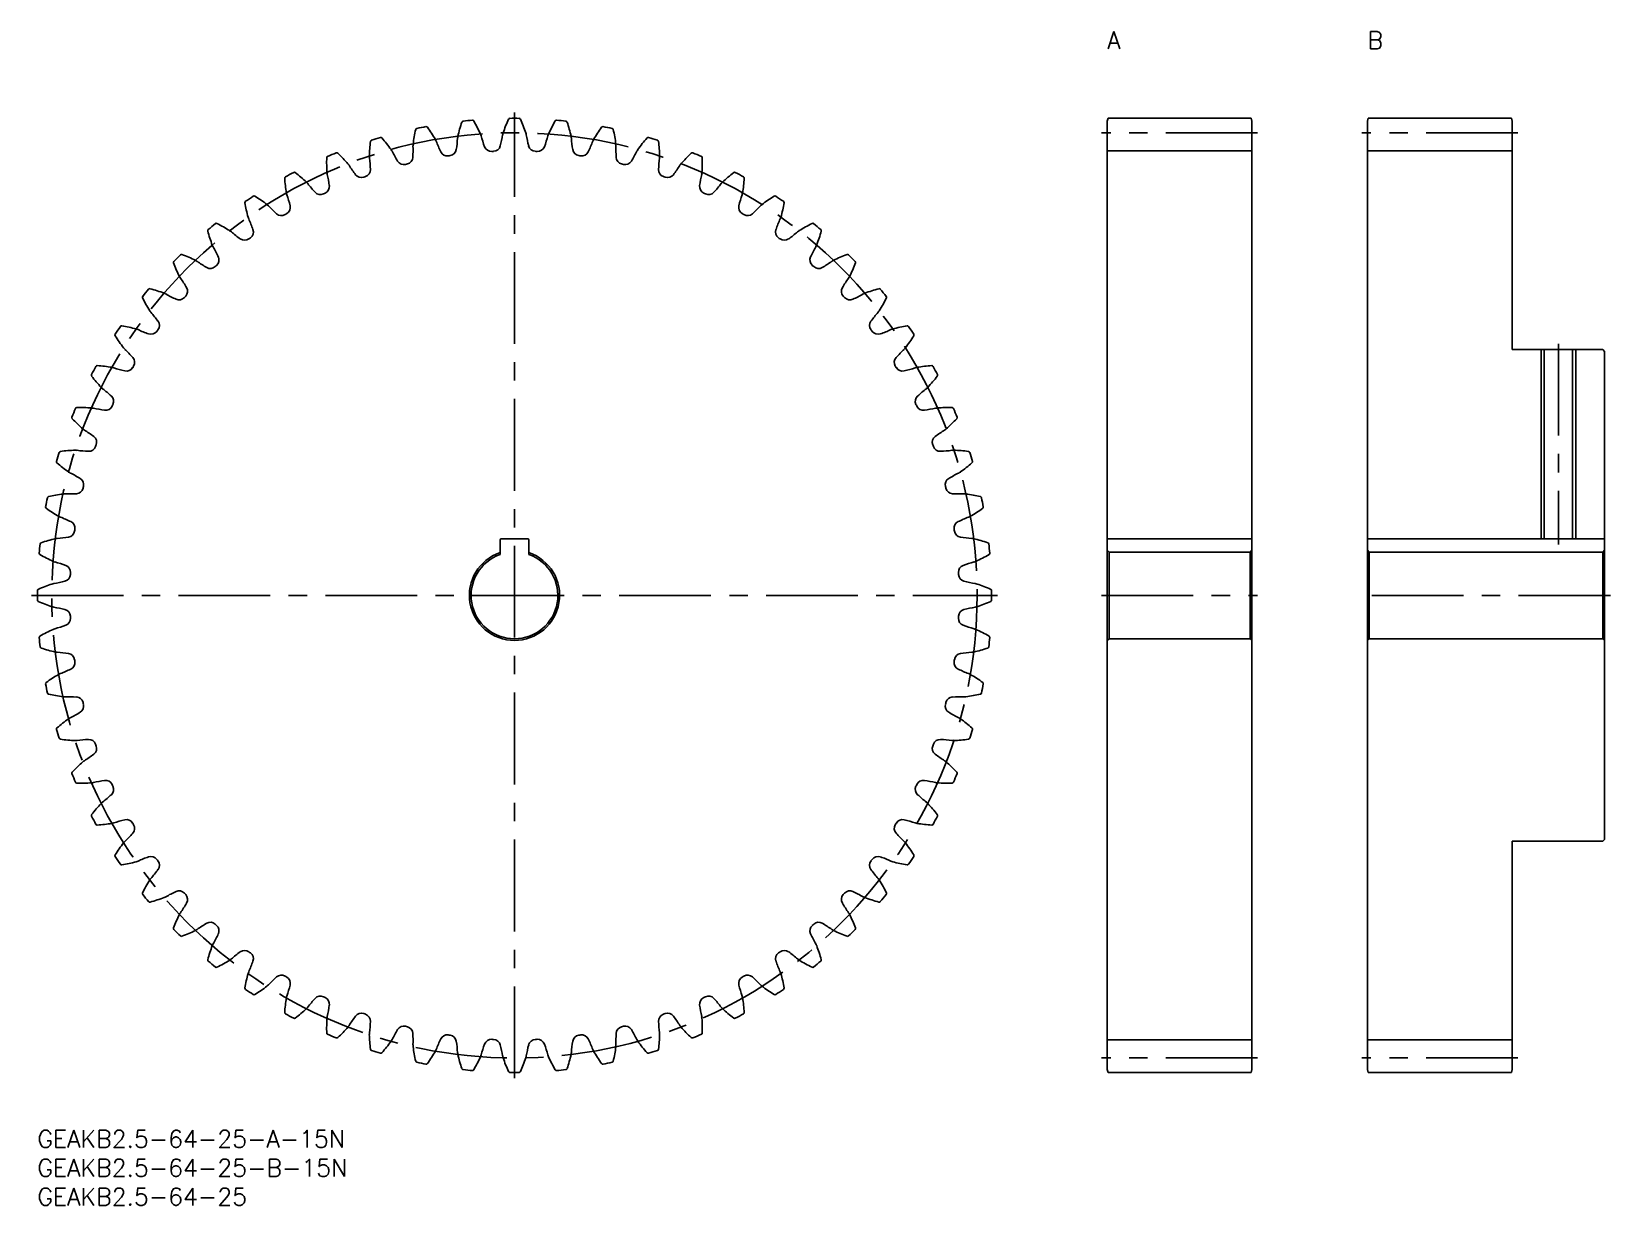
# Model space of a CAD drawing. Extents: x -1 to 272, y -13 to 190.
import ezdxf

# ---------------------------------------------------------------- set-up
doc = ezdxf.new("R2010")
doc.units = 0
doc.header["$LTSCALE"] = 0.5
doc.linetypes.add('CENTER', pattern=[50.8, 31.75, -6.35, 6.35, -6.35])
for name, color, linetype in [('MSM_CENTER', 1, 'CENTER'), ('MSM_CONTINUOUS', 7, 'CONTINUOUS'), ('MSM_NARROW', 5, 'CONTINUOUS'), ('MSM_PART_NUMBER', 7, 'CONTINUOUS')]:
    doc.layers.add(name, color=color, linetype=linetype)
doc.styles.get("Standard").update_dxf_attribs({"font": 'txt.shx', "height": 2, "bigfont": 'bigfont.shx'})

# ---------------------------------------------------------------- blocks, each defined once
blk = doc.blocks.new('*U3')
at = {"layer": 'MSM_PART_NUMBER'}
blk.add_text('GEAKB2.5-64-25-A-15N', height=3, dxfattribs=at).set_placement((0, -3))
blk = doc.blocks.new('*U4')
at = {"layer": 'MSM_PART_NUMBER'}
blk.add_text('GEAKB2.5-64-25-B-15N', height=3, dxfattribs=at).set_placement((0, -8))
blk = doc.blocks.new('*U5')
at = {"layer": 'MSM_PART_NUMBER'}
blk.add_text('GEAKB2.5-64-25', height=3, dxfattribs=at).set_placement((0, -13))
blk = doc.blocks.new('*U6')
at = {"layer": 'MSM_PART_NUMBER'}
blk.add_text('A', height=3, dxfattribs=at).set_placement((185, 187))
blk = doc.blocks.new('*U7')
at = {"layer": 'MSM_PART_NUMBER'}
blk.add_text('B', height=3, dxfattribs=at).set_placement((230, 187))

msp = doc.modelspace()

# ---------------------------------------------------------------- linework, layer by layer
at = {"layer": 'MSM_CENTER'}
for p, q in [((82.5, 9), (82.5, 176)), ((211, 172.5), (184, 172.5)), ((256, 172.5), (229, 172.5)), ((263, 136), (263, 101.3)), ((-1, 92.5), (166, 92.5)), ((184, 92.5), (211, 92.5)), ((272, 92.5), (229, 92.5)), ((211, 12.5), (184, 12.5)), ((256, 12.5), (229, 12.5))]:
    msp.add_line(p, q, dxfattribs=at)
msp.add_circle((82.5, 92.5), 80, dxfattribs=at)
at = {"layer": 'MSM_CONTINUOUS'}
for p, q in [((185, 174.5), (185.13, 175)), ((185.13, 175), (209.87, 175)), ((209.87, 175), (210, 174.5)), ((230.13, 175), (230, 174.5)), ((254.87, 175), (230.13, 175)), ((255, 174.5), (254.87, 175)), ((185, 10.5), (185, 174.5)), ((210, 174.5), (210, 10.5)), ((230, 174.5), (230, 10.5)), ((255, 135), (255, 174.5)), ((210, 169.37), (185, 169.37)), ((255, 169.37), (230, 169.37)), ((270.7, 135), (255, 135)), ((260.54, 135), (260.54, 102.3)), ((265.46, 135), (265.46, 102.3)), ((271, 134.7), (270.7, 135)), ((271, 50.3), (271, 134.7)), ((80, 99.57), (80, 102.1)), ((80.2, 102.3), (84.8, 102.3)), ((85, 102.1), (85, 99.57)), ((185, 102.3), (210, 102.3)), ((230, 102.3), (271, 102.3)), ((185.3, 100), (185, 100.3)), ((209.7, 100), (185.3, 100)), ((185.3, 100), (185.3, 85)), ((210, 100.3), (209.7, 100)), ((209.7, 85), (209.7, 100)), ((230.3, 100), (230, 100.3)), ((270.7, 100), (230.3, 100)), ((230.3, 100), (230.3, 85)), ((271, 100.3), (270.7, 100)), ((270.7, 85), (270.7, 100)), ((185.3, 85), (185, 84.7)), ((209.7, 85), (185.3, 85)), ((210, 84.7), (209.7, 85)), ((230.3, 85), (230, 84.7)), ((270.7, 85), (230.3, 85)), ((271, 84.7), (270.7, 85)), ((255, 10.5), (255, 50)), ((255, 50), (270.7, 50)), ((270.7, 50), (271, 50.3)), ((210, 15.62), (185, 15.62)), ((255, 15.62), (230, 15.62)), ((185.13, 10), (185, 10.5)), ((209.87, 10), (185.13, 10)), ((210, 10.5), (209.87, 10)), ((230, 10.5), (230.13, 10)), ((230.13, 10), (254.87, 10)), ((254.87, 10), (255, 10.5))]:
    msp.add_line(p, q, dxfattribs=at)
for centre, radius, start, end in [((104.8, 164.31), 25.6, 155.6975, 161.4062), ((81.7, 174.75), 0.25, 90.5595, 155.6975), ((82.5, 92.5), 82.5, 89.4405, 90.5595), ((83.3, 174.75), 0.25, 24.3025, 89.4405), ((60.2, 164.31), 25.6, 18.5938, 24.3025), ((90.36, 167.28), 25.6, 166.9475, 172.6562), ((65.67, 173.01), 0.25, 101.8091, 166.9475), ((82.5, 92.5), 82.5, 100.6905, 101.8095), ((67.24, 173.32), 0.25, 35.5525, 100.6905), ((46.62, 158.58), 25.6, 29.8437, 35.5525), ((97.65, 166.15), 25.6, 161.3225, 167.0312), ((73.64, 174.27), 0.25, 96.1849, 161.3225), ((82.5, 92.5), 82.5, 95.0655, 96.1845), ((75.24, 174.43), 0.25, 29.9275, 95.0655), ((53.27, 161.78), 25.6, 24.2187, 29.9275), ((74.73, 171.43), 2.07, 15.0001, 24.2188), ((59.41, 175.63), 21.33, 345.3217, 350.6249), ((82.5, 171.82), 2.07, 161.4062, 170.6249), ((82.5, 171.82), 2.07, 9.3751, 18.5938), ((105.59, 175.63), 21.33, 189.3751, 194.6783), ((90.27, 171.43), 2.07, 155.7812, 164.9999), ((111.73, 161.78), 25.6, 150.0725, 155.7813), ((89.76, 174.43), 0.25, 84.9345, 150.0725), ((82.5, 92.5), 82.5, 83.8155, 84.9345), ((91.36, 174.27), 0.25, 18.6775, 83.8156), ((67.35, 166.15), 25.6, 12.9687, 18.6775), ((118.38, 158.58), 25.6, 144.4475, 150.1563), ((97.76, 173.32), 0.25, 79.3095, 144.4475), ((82.5, 92.5), 82.5, 78.1905, 79.3095), ((99.33, 173.01), 0.25, 13.0525, 78.1906), ((74.64, 167.28), 25.6, 7.3437, 13.0525), ((82.99, 167.69), 25.6, 172.5725, 178.2813), ((57.86, 170.97), 0.25, 107.4345, 172.5725), ((82.5, 92.5), 82.5, 106.3155, 107.4345), ((59.39, 171.44), 0.25, 41.1775, 106.3155), ((40.31, 154.75), 25.6, 35.4688, 41.1775), ((59.48, 168.4), 2.07, 26.2501, 35.4688), ((80.47, 178.75), 21.33, 206.2501, 211.5533), ((43.63, 169.53), 21.33, 356.5717, 1.8749), ((67.03, 170.29), 2.07, 172.6562, 181.8749), ((67.03, 170.29), 2.07, 20.6251, 29.8438), ((88.93, 178.54), 21.33, 200.6251, 205.9283), ((71.2, 169.8), 1.25, 278.3133, 350.9467), ((51.37, 172.96), 21.33, 350.9467, 356.2499), ((74.73, 171.43), 2.07, 167.0312, 176.2499), ((97.33, 177.49), 21.33, 195.0001, 200.3033), ((78.5, 170.52), 1.25, 200.3033, 272.9367), ((82.5, 92.5), 76.87, 92.6883, 92.9367), ((78.84, 170.54), 1.25, 272.6883, 345.3217), ((86.16, 170.54), 1.25, 194.6783, 267.3117), ((82.5, 92.5), 76.88, 87.0633, 87.3117), ((86.5, 170.52), 1.25, 267.0633, 339.6967), ((67.67, 177.49), 21.33, 339.6967, 344.9999), ((90.27, 171.43), 2.07, 3.7501, 12.9688), ((113.63, 172.96), 21.33, 183.7501, 189.0533), ((93.8, 169.8), 1.25, 189.0533, 261.6867), ((76.07, 178.54), 21.33, 334.0717, 339.3749), ((97.97, 170.29), 2.07, 150.1562, 159.3749), ((97.97, 170.29), 2.07, 358.1251, 7.3438), ((121.37, 169.53), 21.33, 178.1251, 183.4283), ((84.53, 178.75), 21.33, 328.4467, 333.7499), ((105.52, 168.4), 2.07, 144.5312, 153.7499), ((124.69, 154.75), 25.6, 138.8225, 144.5313), ((105.61, 171.44), 0.25, 73.6845, 138.8225), ((82.5, 92.5), 82.5, 72.5655, 73.6845), ((107.14, 170.97), 0.25, 7.4276, 72.5656), ((82.01, 167.69), 25.6, 1.7187, 7.4275), ((75.62, 167.38), 25.6, 178.1975, 183.9062), ((50.28, 168.18), 0.25, 113.0591, 178.1975), ((82.5, 92.5), 82.5, 111.9405, 113.0595), ((51.77, 168.79), 0.25, 46.8025, 111.9405), ((34.42, 150.31), 25.6, 41.0938, 46.8025), ((52.15, 165.78), 2.07, 31.8751, 41.0938), ((72.02, 178.14), 21.33, 211.8751, 217.1783), ((59.48, 168.4), 2.07, 178.2812, 187.4999), ((36.27, 165.35), 21.33, 2.1967, 7.4999), ((63.35, 168.24), 1.25, 211.5533, 284.1867), ((82.5, 92.5), 76.87, 103.9383, 104.1867), ((63.68, 168.32), 1.25, 283.9383, 356.5717), ((70.87, 169.75), 1.25, 205.9283, 278.5617), ((82.5, 92.5), 76.87, 98.3133, 98.5617), ((82.5, 92.5), 76.87, 81.4383, 81.6867), ((94.13, 169.75), 1.25, 261.4383, 334.0717), ((101.32, 168.32), 1.25, 183.4283, 256.0617), ((82.5, 92.5), 76.87, 75.8133, 76.0617), ((101.65, 168.24), 1.25, 255.8133, 328.4467), ((128.73, 165.35), 21.33, 172.5001, 177.8033), ((105.52, 168.4), 2.07, 352.5001, 1.7188), ((92.98, 178.14), 21.33, 322.8217, 328.1249), ((112.85, 165.78), 2.07, 138.9062, 148.1249), ((130.58, 150.31), 25.6, 133.1975, 138.9063), ((113.23, 168.79), 0.25, 68.0595, 133.1975), ((82.5, 92.5), 82.5, 66.9405, 68.0595), ((114.72, 168.18), 0.25, 1.8026, 66.9406), ((89.38, 167.38), 25.6, 356.0937, 1.8025), ((43.02, 164.66), 0.25, 118.6845, 183.8225), ((68.31, 166.35), 25.6, 183.8225, 189.5312), ((82.5, 92.5), 82.5, 117.5655, 118.6845), ((44.44, 165.41), 0.25, 52.4275, 117.5655), ((28.98, 145.32), 25.6, 46.7188, 52.4275), ((45.11, 162.45), 2.07, 37.5001, 46.7188), ((52.15, 165.78), 2.07, 183.9062, 193.1249), ((29.35, 160.46), 21.33, 7.8217, 13.1249), ((56.02, 166), 1.25, 217.1783, 289.8117), ((82.5, 92.5), 76.87, 109.5633, 109.8117), ((56.34, 166.12), 1.25, 289.5633, 2.1967), ((108.66, 166.12), 1.25, 177.8033, 250.4367), ((82.5, 92.5), 76.87, 70.1883, 70.4367), ((108.98, 166), 1.25, 250.1883, 322.8217), ((135.65, 160.46), 21.33, 166.8751, 172.1783), ((112.85, 165.78), 2.07, 346.8751, 356.0938), ((119.89, 162.45), 2.07, 133.2812, 142.4999), ((136.02, 145.32), 25.6, 127.5725, 133.2813), ((120.56, 165.41), 0.25, 62.4345, 127.5725), ((82.5, 92.5), 82.5, 61.3155, 62.4345), ((96.69, 166.35), 25.6, 350.4687, 356.1775), ((121.98, 164.66), 0.25, 356.1775, 61.3156), ((82.5, 92.5), 82.5, 123.1905, 124.3095), ((37.47, 161.33), 0.25, 58.0525, 123.1905), ((24.06, 139.82), 25.6, 52.3437, 58.0525), ((45.11, 162.45), 2.07, 189.5312, 198.7499), ((22.95, 154.93), 21.33, 13.4467, 18.7499), ((63.68, 176.7), 21.33, 217.5001, 222.8033), ((48.94, 163.05), 1.25, 222.8033, 295.4367), ((82.5, 92.5), 76.87, 115.1883, 115.4367), ((49.25, 163.2), 1.25, 295.1883, 7.8217), ((115.75, 163.2), 1.25, 172.1783, 244.8117), ((82.5, 92.5), 76.87, 64.5633, 64.8117), ((116.06, 163.05), 1.25, 244.5633, 317.1967), ((101.32, 176.7), 21.33, 317.1967, 322.4999), ((142.05, 154.93), 21.33, 161.2501, 166.5533), ((119.89, 162.45), 2.07, 341.2501, 350.4688), ((140.94, 139.82), 25.6, 121.9475, 127.6563), ((127.53, 161.33), 0.25, 56.8095, 121.9475), ((82.5, 92.5), 82.5, 55.6905, 56.8095), ((36.14, 160.44), 0.25, 124.3095, 189.4475), ((61.14, 164.6), 25.6, 189.4475, 195.1562), ((38.43, 158.45), 2.07, 43.1251, 52.3438), ((55.52, 174.45), 21.33, 223.1251, 228.4283), ((42.19, 159.42), 1.25, 228.4283, 301.0617), ((82.5, 92.5), 76.87, 120.8133, 121.0617), ((42.48, 159.6), 1.25, 300.8133, 13.4467), ((122.52, 159.6), 1.25, 166.5533, 239.1867), ((82.5, 92.5), 76.87, 58.9383, 59.1867), ((122.81, 159.42), 1.25, 238.9383, 311.5717), ((109.48, 174.45), 21.33, 311.5717, 316.8749), ((126.57, 158.45), 2.07, 127.6562, 136.8749), ((103.86, 164.6), 25.6, 344.8437, 350.5525), ((128.86, 160.44), 0.25, 350.5525, 55.6906), ((29.7, 155.57), 0.25, 129.9345, 195.0725), ((82.5, 92.5), 82.5, 128.8155, 129.9345), ((30.94, 156.59), 0.25, 63.6775, 128.8155), ((19.7, 133.87), 25.6, 57.9688, 63.6775), ((38.43, 158.45), 2.07, 195.1562, 204.3749), ((17.12, 148.79), 21.33, 19.0717, 24.3749), ((36.1, 155.35), 1.25, 306.4383, 19.0717), ((128.9, 155.35), 1.25, 160.9283, 233.5617), ((147.88, 148.79), 21.33, 155.6251, 160.9283), ((126.57, 158.45), 2.07, 335.6251, 344.8438), ((145.3, 133.87), 25.6, 116.3225, 122.0313), ((134.06, 156.59), 0.25, 51.1845, 116.3225), ((82.5, 92.5), 82.5, 50.0655, 51.1845), ((135.3, 155.57), 0.25, 344.9275, 50.0656), ((54.18, 162.16), 25.6, 195.0725, 200.7812), ((32.18, 153.81), 2.07, 200.7812, 209.9999), ((32.18, 153.81), 2.07, 48.7501, 57.9688), ((47.61, 171.41), 21.33, 228.7501, 234.0533), ((35.83, 155.15), 1.25, 234.0533, 306.6867), ((82.5, 92.5), 76.87, 126.4383, 126.6867), ((82.5, 92.5), 76.87, 53.3133, 53.5617), ((129.17, 155.15), 1.25, 233.3133, 305.9467), ((117.39, 171.41), 21.33, 305.9467, 311.2499), ((132.82, 153.81), 2.07, 122.0312, 131.2499), ((132.82, 153.81), 2.07, 330.0001, 339.2188), ((110.82, 162.16), 25.6, 339.2187, 344.9275), ((23.78, 150.09), 0.25, 135.5595, 200.6975), ((82.5, 92.5), 82.5, 134.4405, 135.5595), ((24.91, 151.22), 0.25, 69.3025, 134.4405), ((15.95, 127.51), 25.6, 63.5938, 69.3025), ((26.42, 148.58), 2.07, 54.3751, 63.5938), ((40.05, 167.61), 21.33, 234.3751, 239.6783), ((11.91, 142.11), 21.33, 24.6967, 29.9999), ((30.16, 150.5), 1.25, 312.0633, 24.6967), ((134.84, 150.5), 1.25, 155.3033, 227.9367), ((153.09, 142.11), 21.33, 150.0001, 155.3033), ((124.95, 167.61), 21.33, 300.3217, 305.6249), ((138.58, 148.58), 2.07, 116.4062, 125.6249), ((149.05, 127.51), 25.6, 110.6975, 116.4063), ((140.09, 151.22), 0.25, 45.5595, 110.6975), ((82.5, 92.5), 82.5, 44.4405, 45.5595), ((141.22, 150.09), 0.25, 339.3025, 44.4406), ((47.49, 159.05), 25.6, 200.6975, 206.4062), ((26.42, 148.58), 2.07, 206.4062, 215.6249), ((29.91, 150.27), 1.25, 239.6783, 312.3117), ((82.5, 92.5), 76.87, 132.0633, 132.3117), ((82.5, 92.5), 76.87, 47.6883, 47.9367), ((135.09, 150.27), 1.25, 227.6883, 300.3217), ((138.58, 148.58), 2.07, 324.3751, 333.5938), ((117.51, 159.05), 25.6, 333.5937, 339.3025), ((82.5, 92.5), 82.5, 140.0655, 141.1845), ((19.43, 145.3), 0.25, 74.9275, 140.0655), ((12.84, 120.82), 25.6, 69.2188, 74.9275), ((21.19, 142.82), 2.07, 60.0001, 69.2188), ((7.39, 134.95), 21.33, 30.3217, 35.6249), ((24.73, 145.09), 1.25, 317.6883, 30.3217), ((140.27, 145.09), 1.25, 149.6783, 222.3117), ((157.61, 134.95), 21.33, 144.3751, 149.6783), ((143.81, 142.82), 2.07, 110.7812, 119.9999), ((152.16, 120.82), 25.6, 105.0725, 110.7813), ((145.57, 145.3), 0.25, 39.9345, 105.0725), ((82.5, 92.5), 82.5, 38.8155, 39.9345), ((18.41, 144.06), 0.25, 141.1845, 206.3225), ((41.13, 155.3), 25.6, 206.3225, 212.0313), ((32.89, 163.09), 21.33, 240.0001, 245.3033), ((24.5, 144.84), 1.25, 245.3033, 317.9367), ((82.5, 92.5), 76.87, 137.6883, 137.9367), ((82.5, 92.5), 76.87, 42.0633, 42.3117), ((140.5, 144.84), 1.25, 222.0633, 294.6967), ((132.11, 163.09), 21.33, 294.6967, 299.9999), ((123.87, 155.3), 25.6, 327.9687, 333.6775), ((146.59, 144.06), 0.25, 333.6775, 38.8156), ((21.19, 142.82), 2.07, 212.0312, 221.2499), ((3.59, 127.39), 21.33, 35.9467, 41.2499), ((19.85, 139.17), 1.25, 323.3133, 35.9467), ((145.15, 139.17), 1.25, 144.0533, 216.6867), ((161.41, 127.39), 21.33, 138.7501, 144.0533), ((143.81, 142.82), 2.07, 318.7501, 327.9688), ((13.67, 137.53), 0.25, 146.8095, 211.9475), ((82.5, 92.5), 82.5, 145.6905, 146.8095), ((35.18, 150.94), 25.6, 211.9475, 217.6563), ((14.56, 138.86), 0.25, 80.5525, 145.6905), ((10.4, 113.86), 25.6, 74.8438, 80.5525), ((16.55, 136.57), 2.07, 65.6251, 74.8438), ((26.21, 157.88), 21.33, 245.6251, 250.9283), ((19.65, 138.9), 1.25, 250.9283, 323.5617), ((82.5, 92.5), 76.87, 143.3133, 143.5617), ((82.5, 92.5), 76.87, 36.4383, 36.6867), ((145.35, 138.9), 1.25, 216.4383, 289.0717), ((138.79, 157.88), 21.33, 289.0717, 294.3749), ((148.45, 136.57), 2.07, 105.1562, 114.3749), ((154.6, 113.86), 25.6, 99.4475, 105.1563), ((129.82, 150.94), 25.6, 322.3437, 328.0525), ((150.44, 138.86), 0.25, 34.3095, 99.4475), ((82.5, 92.5), 82.5, 33.1905, 34.3095), ((151.33, 137.53), 0.25, 328.0525, 33.1906), ((16.55, 136.57), 2.07, 217.6562, 226.8749), ((0.55, 119.48), 21.33, 41.5717, 46.8749), ((164.45, 119.48), 21.33, 133.1251, 138.4283), ((148.45, 136.57), 2.07, 313.1251, 322.3438), ((82.5, 92.5), 82.5, 151.3155, 152.4345), ((10.34, 131.98), 0.25, 86.1775, 151.3155), ((8.65, 106.69), 25.6, 80.4687, 86.1775), ((12.55, 129.89), 2.07, 71.2501, 80.4688), ((20.07, 152.05), 21.33, 251.2501, 256.5533), ((15.4, 132.52), 1.25, 256.5533, 329.1867), ((82.5, 92.5), 76.87, 148.9383, 149.1867), ((15.58, 132.81), 1.25, 328.9383, 41.5717), ((149.42, 132.81), 1.25, 138.4283, 211.0617), ((82.5, 92.5), 76.87, 30.8133, 31.0617), ((149.6, 132.52), 1.25, 210.8133, 283.4467), ((144.93, 152.05), 21.33, 283.4467, 288.7499), ((152.45, 129.89), 2.07, 99.5312, 108.7499), ((156.35, 106.69), 25.6, 93.8225, 99.5313), ((154.66, 131.98), 0.25, 28.6845, 93.8225), ((82.5, 92.5), 82.5, 27.5655, 28.6845), ((9.59, 130.56), 0.25, 152.4345, 217.5725), ((29.68, 146.02), 25.6, 217.5725, 223.2813), ((12.55, 129.89), 2.07, 223.2812, 232.4999), ((152.45, 129.89), 2.07, 307.5001, 316.7188), ((135.32, 146.02), 25.6, 316.7187, 322.4275), ((155.41, 130.56), 0.25, 322.4275, 27.5656), ((-1.7, 111.32), 21.33, 47.1967, 52.4999), ((11.95, 126.06), 1.25, 334.5633, 47.1967), ((153.05, 126.06), 1.25, 132.8033, 205.4367), ((166.7, 111.32), 21.33, 127.5001, 132.8033), ((6.21, 123.23), 0.25, 158.0595, 223.1975), ((82.5, 92.5), 82.5, 156.9405, 158.0595), ((24.69, 140.58), 25.6, 223.1975, 228.9062), ((6.82, 124.72), 0.25, 91.8025, 156.9405), ((7.62, 99.38), 25.6, 86.0938, 91.8025), ((9.22, 122.85), 2.07, 76.8751, 86.0938), ((14.54, 145.65), 21.33, 256.8751, 262.1783), ((11.8, 125.75), 1.25, 262.1783, 334.8117), ((82.5, 92.5), 76.87, 154.5633, 154.8117), ((82.5, 92.5), 76.87, 25.1883, 25.4367), ((153.2, 125.75), 1.25, 205.1883, 277.8217), ((150.46, 145.65), 21.33, 277.8217, 283.1249), ((155.78, 122.85), 2.07, 93.9062, 103.1249), ((157.38, 99.38), 25.6, 88.1975, 93.9063), ((140.31, 140.58), 25.6, 311.0937, 316.8025), ((158.18, 124.72), 0.25, 23.0595, 88.1975), ((82.5, 92.5), 82.5, 21.9405, 23.0595), ((158.79, 123.23), 0.25, 316.8025, 21.9406), ((9.22, 122.85), 2.07, 228.9062, 238.1249), ((-3.14, 102.98), 21.33, 52.8217, 58.1249), ((168.14, 102.98), 21.33, 121.8751, 127.1783), ((155.78, 122.85), 2.07, 301.8751, 311.0938), ((4.03, 117.14), 0.25, 97.4275, 162.5655), ((7.31, 92.01), 25.6, 91.7188, 97.4275), ((6.6, 115.52), 2.07, 82.5001, 91.7188), ((9.65, 138.73), 21.33, 262.5001, 267.8033), ((8.88, 118.66), 1.25, 267.8033, 340.4367), ((9, 118.98), 1.25, 340.1883, 52.8217), ((82.5, 92.5), 76.87, 160.1883, 160.4367), ((156, 118.98), 1.25, 127.1783, 199.8117), ((82.5, 92.5), 76.87, 19.5633, 19.8117), ((156.12, 118.66), 1.25, 199.5633, 272.1967), ((155.35, 138.73), 21.33, 272.1967, 277.4999), ((158.4, 115.52), 2.07, 88.2812, 97.4999), ((157.69, 92.01), 25.6, 82.5725, 88.2813), ((160.97, 117.14), 0.25, 17.4345, 82.5725), ((3.56, 115.61), 0.25, 163.6845, 228.8225), ((82.5, 92.5), 82.5, 162.5655, 163.6845), ((20.25, 134.69), 25.6, 228.8225, 234.5312), ((144.75, 134.69), 25.6, 305.4687, 311.1775), ((82.5, 92.5), 82.5, 16.3155, 17.4345), ((161.44, 115.61), 0.25, 311.1775, 16.3156), ((6.6, 115.52), 2.07, 234.5312, 243.7499), ((-3.75, 94.53), 21.33, 58.4467, 63.7499), ((6.76, 111.65), 1.25, 345.8133, 58.4467), ((158.24, 111.65), 1.25, 121.5533, 194.1867), ((168.75, 94.53), 21.33, 116.2501, 121.5533), ((158.4, 115.52), 2.07, 296.2501, 305.4688), ((82.5, 92.5), 82.5, 168.1905, 169.3095), ((1.99, 109.33), 0.25, 103.0525, 168.1905), ((7.72, 84.64), 25.6, 97.3438, 103.0525), ((4.71, 107.97), 2.07, 88.1251, 97.3438), ((5.47, 131.37), 21.33, 268.1251, 273.4283), ((6.68, 111.32), 1.25, 273.4283, 346.0617), ((82.5, 92.5), 76.87, 165.8133, 166.0617), ((82.5, 92.5), 76.87, 13.9383, 14.1867), ((158.32, 111.32), 1.25, 193.9383, 266.5717), ((159.53, 131.37), 21.33, 266.5717, 271.8749), ((160.29, 107.97), 2.07, 82.6562, 91.8749), ((157.28, 84.64), 25.6, 76.9475, 82.6563), ((163.01, 109.33), 0.25, 11.8095, 76.9475), ((82.5, 92.5), 82.5, 10.6905, 11.8095), ((1.68, 107.76), 0.25, 169.3095, 234.4475), ((16.42, 128.38), 25.6, 234.4475, 240.1563), ((148.58, 128.38), 25.6, 299.8437, 305.5525), ((163.32, 107.76), 0.25, 305.5525, 10.6906), ((4.71, 107.97), 2.07, 240.1562, 249.3749), ((-3.54, 86.07), 21.33, 64.0717, 69.3749), ((5.25, 104.13), 1.25, 351.4383, 64.0717), ((82.5, 92.5), 76.87, 171.4383, 171.6867), ((159.75, 104.13), 1.25, 115.9283, 188.5617), ((82.5, 92.5), 76.87, 8.3133, 8.5617), ((168.54, 86.07), 21.33, 110.6251, 115.9283), ((160.29, 107.97), 2.07, 290.6251, 299.8438), ((82.5, 92.5), 82.5, 173.8155, 174.9345), ((0.73, 101.36), 0.25, 108.6775, 173.8155), ((8.85, 77.35), 25.6, 102.9687, 108.6775), ((3.57, 100.27), 2.07, 93.7501, 102.9688), ((2.04, 123.63), 21.33, 273.7501, 279.0533), ((5.2, 103.8), 1.25, 279.0533, 351.6867), ((80.2, 102.1), 0.2, 90, 180), ((84.8, 102.1), 0.2, 0, 90), ((159.8, 103.8), 1.25, 188.3133, 260.9467), ((162.96, 123.63), 21.33, 260.9467, 266.2499), ((161.43, 100.27), 2.07, 77.0312, 86.2499), ((156.15, 77.35), 25.6, 71.3225, 77.0313), ((164.27, 101.36), 0.25, 6.1845, 71.3225), ((82.5, 92.5), 82.5, 5.0655, 6.1845), ((0.57, 99.76), 0.25, 174.9345, 240.0725), ((13.22, 121.73), 25.6, 240.0725, 245.7812), ((3.57, 100.27), 2.07, 245.7812, 254.9999), ((82.5, 92.5), 7.8, 108.6939, 71.3061), ((82.5, 92.5), 7.5, 109.4712, 70.5288), ((161.43, 100.27), 2.07, 285.0001, 294.2188), ((151.78, 121.73), 25.6, 294.2187, 299.9275), ((164.43, 99.76), 0.25, 299.9275, 5.0656), ((-2.49, 77.67), 21.33, 69.6967, 74.9999), ((4.46, 96.16), 1.25, 284.6783, 357.3117), ((4.48, 96.5), 1.25, 357.0633, 69.6967), ((82.5, 92.5), 76.87, 177.0633, 177.3117), ((160.52, 96.5), 1.25, 110.3033, 182.9367), ((82.5, 92.5), 76.87, 2.6883, 2.9367), ((160.54, 96.16), 1.25, 182.6883, 255.3217), ((167.49, 77.67), 21.33, 105.0001, 110.3033), ((0.25, 93.3), 0.25, 114.3025, 179.4405), ((82.5, 92.5), 82.5, 179.4405, 180.5595), ((10.69, 70.2), 25.6, 108.5938, 114.3025), ((3.18, 92.5), 2.07, 99.3751, 108.5938), ((-0.63, 115.59), 21.33, 279.3751, 284.6783), ((165.63, 115.59), 21.33, 255.3217, 260.6249), ((161.82, 92.5), 2.07, 71.4062, 80.6249), ((154.31, 70.2), 25.6, 65.6975, 71.4063), ((164.75, 93.3), 0.25, 0.5595, 65.6975), ((82.5, 92.5), 82.5, 359.4405, 0.5595), ((0.25, 91.7), 0.25, 180.5595, 245.6975), ((10.69, 114.8), 25.6, 245.6975, 251.4063), ((3.18, 92.5), 2.07, 251.4062, 260.6249), ((-0.63, 69.41), 21.33, 75.3217, 80.6249), ((165.63, 69.41), 21.33, 99.3751, 104.6783), ((161.82, 92.5), 2.07, 279.3751, 288.5938), ((154.31, 114.8), 25.6, 288.5937, 294.3025), ((164.75, 91.7), 0.25, 294.3025, 359.4406), ((4.46, 88.84), 1.25, 2.6883, 75.3217), ((4.48, 88.5), 1.25, 290.3033, 2.9367), ((82.5, 92.5), 76.87, 182.6883, 182.9367), ((82.5, 92.5), 76.87, 357.0633, 357.3117), ((160.52, 88.5), 1.25, 177.0633, 249.6967), ((160.54, 88.84), 1.25, 104.6783, 177.3117), ((0.57, 85.24), 0.25, 119.9275, 185.0655), ((82.5, 92.5), 82.5, 185.0655, 186.1845), ((13.22, 63.27), 25.6, 114.2188, 119.9275), ((3.57, 84.73), 2.07, 105.0001, 114.2188), ((-2.49, 107.33), 21.33, 285.0001, 290.3033), ((167.49, 107.33), 21.33, 249.6967, 254.9999), ((161.43, 84.73), 2.07, 65.7812, 74.9999), ((151.78, 63.27), 25.6, 60.0725, 65.7813), ((82.5, 92.5), 82.5, 353.8155, 354.9345), ((164.43, 85.24), 0.25, 354.9345, 60.0725), ((0.73, 83.64), 0.25, 186.1845, 251.3225), ((8.85, 107.65), 25.6, 251.3225, 257.0312), ((3.57, 84.73), 2.07, 257.0312, 266.2499), ((2.04, 61.37), 21.33, 80.9467, 86.2499), ((5.2, 81.2), 1.25, 8.3133, 80.9467), ((159.8, 81.2), 1.25, 99.0533, 171.6867), ((162.96, 61.37), 21.33, 93.7501, 99.0533), ((161.43, 84.73), 2.07, 273.7501, 282.9688), ((156.15, 107.65), 25.6, 282.9687, 288.6775), ((164.27, 83.64), 0.25, 288.6775, 353.8156), ((-3.54, 98.93), 21.33, 290.6251, 295.9283), ((5.25, 80.87), 1.25, 295.9283, 8.5617), ((82.5, 92.5), 76.87, 188.3133, 188.5617), ((159.75, 80.87), 1.25, 171.4383, 244.0717), ((82.5, 92.5), 76.87, 351.4383, 351.6867), ((168.54, 98.93), 21.33, 244.0717, 249.3749), ((1.68, 77.24), 0.25, 125.5525, 190.6905), ((82.5, 92.5), 82.5, 190.6905, 191.8095), ((16.42, 56.62), 25.6, 119.8437, 125.5525), ((4.71, 77.03), 2.07, 110.6251, 119.8438), ((160.29, 77.03), 2.07, 60.1562, 69.3749), ((148.58, 56.62), 25.6, 54.4475, 60.1563), ((82.5, 92.5), 82.5, 348.1905, 349.3095), ((163.32, 77.24), 0.25, 349.3095, 54.4475), ((1.99, 75.67), 0.25, 191.8095, 256.9475), ((7.72, 100.36), 25.6, 256.9475, 262.6562), ((4.71, 77.03), 2.07, 262.6562, 271.8749), ((5.47, 53.63), 21.33, 86.5717, 91.8749), ((6.68, 73.68), 1.25, 13.9383, 86.5717), ((82.5, 92.5), 76.87, 193.9383, 194.1867), ((82.5, 92.5), 76.87, 345.8133, 346.0617), ((158.32, 73.68), 1.25, 93.4283, 166.0617), ((159.53, 53.63), 21.33, 88.1251, 93.4283), ((160.29, 77.03), 2.07, 268.1251, 277.3438), ((157.28, 100.36), 25.6, 277.3437, 283.0525), ((163.01, 75.67), 0.25, 283.0525, 348.1906), ((20.25, 50.31), 25.6, 125.4687, 131.1775), ((6.6, 69.48), 2.07, 116.2501, 125.4688), ((-3.75, 90.47), 21.33, 296.2501, 301.5533), ((6.76, 73.35), 1.25, 301.5533, 14.1867), ((158.24, 73.35), 1.25, 165.8133, 238.4467), ((168.75, 90.47), 21.33, 238.4467, 243.7499), ((158.4, 69.48), 2.07, 54.5312, 63.7499), ((144.75, 50.31), 25.6, 48.8225, 54.5313), ((3.56, 69.39), 0.25, 131.1775, 196.3155), ((82.5, 92.5), 82.5, 196.3155, 197.4345), ((82.5, 92.5), 82.5, 342.5655, 343.6845), ((161.44, 69.39), 0.25, 343.6845, 48.8225), ((4.03, 67.86), 0.25, 197.4345, 262.5725), ((7.31, 92.99), 25.6, 262.5725, 268.2812), ((6.6, 69.48), 2.07, 268.2812, 277.4999), ((9.65, 46.27), 21.33, 92.1967, 97.4999), ((8.88, 66.34), 1.25, 19.5633, 92.1967), ((9, 66.02), 1.25, 307.1783, 19.8117), ((82.5, 92.5), 76.87, 199.5633, 199.8117), ((156, 66.02), 1.25, 160.1883, 232.8217), ((82.5, 92.5), 76.87, 340.1883, 340.4367), ((156.12, 66.34), 1.25, 87.8033, 160.4367), ((155.35, 46.27), 21.33, 82.5001, 87.8033), ((158.4, 69.48), 2.07, 262.5001, 271.7188), ((157.69, 92.99), 25.6, 271.7187, 277.4275), ((160.97, 67.86), 0.25, 277.4275, 342.5656), ((24.69, 44.42), 25.6, 131.0937, 136.8025), ((9.22, 62.15), 2.07, 121.8751, 131.0938), ((-3.14, 82.02), 21.33, 301.8751, 307.1783), ((168.14, 82.02), 21.33, 232.8217, 238.1249), ((155.78, 62.15), 2.07, 48.9062, 58.1249), ((140.31, 44.42), 25.6, 43.1975, 48.9063), ((6.21, 61.77), 0.25, 136.8025, 201.9405), ((82.5, 92.5), 82.5, 201.9405, 203.0595), ((6.82, 60.28), 0.25, 203.0595, 268.1975), ((7.62, 85.62), 25.6, 268.1975, 273.9063), ((9.22, 62.15), 2.07, 273.9062, 283.1249), ((14.54, 39.35), 21.33, 97.8217, 103.1249), ((11.8, 59.25), 1.25, 25.1883, 97.8217), ((153.2, 59.25), 1.25, 82.1783, 154.8117), ((150.46, 39.35), 21.33, 76.8751, 82.1783), ((155.78, 62.15), 2.07, 256.8751, 266.0938), ((157.38, 85.62), 25.6, 266.0937, 271.8025), ((158.18, 60.28), 0.25, 271.8025, 336.9406), ((82.5, 92.5), 82.5, 336.9405, 338.0595), ((158.79, 61.77), 0.25, 338.0595, 43.1975), ((-1.7, 73.68), 21.33, 307.5001, 312.8033), ((11.95, 58.94), 1.25, 312.8033, 25.4367), ((82.5, 92.5), 76.87, 205.1883, 205.4367), ((153.05, 58.94), 1.25, 154.5633, 227.1967), ((82.5, 92.5), 76.87, 334.5633, 334.8117), ((166.7, 73.68), 21.33, 227.1967, 232.4999), ((29.68, 38.98), 25.6, 136.7187, 142.4275), ((12.55, 55.11), 2.07, 127.5001, 136.7188), ((152.45, 55.11), 2.07, 43.2812, 52.4999), ((135.32, 38.98), 25.6, 37.5725, 43.2812), ((9.59, 54.44), 0.25, 142.4275, 207.5655), ((82.5, 92.5), 82.5, 207.5655, 208.6845), ((10.34, 53.02), 0.25, 208.6845, 273.8225), ((8.65, 78.31), 25.6, 273.8225, 279.5312), ((12.55, 55.11), 2.07, 279.5312, 288.7499), ((20.07, 32.95), 21.33, 103.4467, 108.7499), ((15.4, 52.48), 1.25, 30.8133, 103.4467), ((82.5, 92.5), 76.87, 210.8133, 211.0617), ((15.58, 52.19), 1.25, 318.4283, 31.0617), ((149.42, 52.19), 1.25, 148.9383, 221.5717), ((82.5, 92.5), 76.87, 328.9383, 329.1867), ((149.6, 52.48), 1.25, 76.5533, 149.1867), ((144.93, 32.95), 21.33, 71.2501, 76.5533), ((152.45, 55.11), 2.07, 251.2501, 260.4688), ((156.35, 78.31), 25.6, 260.4687, 266.1775), ((154.66, 53.02), 0.25, 266.1775, 331.3156), ((82.5, 92.5), 82.5, 331.3155, 332.4345), ((155.41, 54.44), 0.25, 332.4345, 37.5725), ((35.18, 34.06), 25.6, 142.3437, 148.0525), ((16.55, 48.43), 2.07, 133.1251, 142.3438), ((0.55, 65.52), 21.33, 313.1251, 318.4283), ((164.45, 65.52), 21.33, 221.5717, 226.8749), ((148.45, 48.43), 2.07, 37.6562, 46.8749), ((129.82, 34.06), 25.6, 31.9475, 37.6562), ((13.67, 47.47), 0.25, 148.0525, 213.1905), ((82.5, 92.5), 82.5, 213.1905, 214.3095), ((10.4, 71.14), 25.6, 279.4475, 285.1562), ((16.55, 48.43), 2.07, 285.1562, 294.3749), ((26.21, 27.12), 21.33, 109.0717, 114.3749), ((19.65, 46.1), 1.25, 36.4383, 109.0717), ((82.5, 92.5), 76.87, 216.4383, 216.6867), ((19.85, 45.83), 1.25, 324.0533, 36.6867), ((145.15, 45.83), 1.25, 143.3133, 215.9467), ((82.5, 92.5), 76.87, 323.3133, 323.5617), ((145.35, 46.1), 1.25, 70.9283, 143.5617), ((138.79, 27.12), 21.33, 65.6251, 70.9283), ((148.45, 48.43), 2.07, 245.6251, 254.8438), ((154.6, 71.14), 25.6, 254.8437, 260.5525), ((82.5, 92.5), 82.5, 325.6905, 326.8095), ((151.33, 47.47), 0.25, 326.8095, 31.9475), ((14.56, 46.14), 0.25, 214.3095, 279.4475), ((3.59, 57.61), 21.33, 318.7501, 324.0533), ((161.41, 57.61), 21.33, 215.9467, 221.2499), ((150.44, 46.14), 0.25, 260.5525, 325.6906), ((18.41, 40.94), 0.25, 153.6775, 218.8155), ((41.13, 29.7), 25.6, 147.9687, 153.6775), ((21.19, 42.18), 2.07, 138.7501, 147.9688), ((32.89, 21.91), 21.33, 114.6967, 119.9999), ((24.5, 40.16), 1.25, 42.0633, 114.6967), ((82.5, 92.5), 76.87, 222.0633, 222.3117), ((82.5, 92.5), 76.87, 317.6883, 317.9367), ((140.5, 40.16), 1.25, 65.3033, 137.9367), ((132.11, 21.91), 21.33, 60.0001, 65.3033), ((143.81, 42.18), 2.07, 32.0312, 41.2499), ((123.87, 29.7), 25.6, 26.3225, 32.0313), ((146.59, 40.94), 0.25, 321.1845, 26.3225), ((82.5, 92.5), 82.5, 218.8155, 219.9345), ((19.43, 39.7), 0.25, 219.9345, 285.0725), ((12.84, 64.18), 25.6, 285.0725, 290.7812), ((21.19, 42.18), 2.07, 290.7812, 299.9999), ((7.39, 50.05), 21.33, 324.3751, 329.6783), ((24.73, 39.91), 1.25, 329.6783, 42.3117), ((140.27, 39.91), 1.25, 137.6883, 210.3217), ((157.61, 50.05), 21.33, 210.3217, 215.6249), ((143.81, 42.18), 2.07, 240.0001, 249.2188), ((152.16, 64.18), 25.6, 249.2187, 254.9275), ((145.57, 39.7), 0.25, 254.9275, 320.0656), ((82.5, 92.5), 82.5, 320.0655, 321.1845), ((47.49, 25.95), 25.6, 153.5937, 159.3025), ((26.42, 36.42), 2.07, 144.3751, 153.5938), ((40.05, 17.39), 21.33, 120.3217, 125.6249), ((29.91, 34.73), 1.25, 47.6883, 120.3217), ((82.5, 92.5), 76.87, 227.6883, 227.9367), ((82.5, 92.5), 76.87, 312.0633, 312.3117), ((135.09, 34.73), 1.25, 59.6783, 132.3117), ((124.95, 17.39), 21.33, 54.3751, 59.6783), ((138.58, 36.42), 2.07, 26.4062, 35.6249), ((117.51, 25.95), 25.6, 20.6975, 26.4062), ((23.78, 34.91), 0.25, 159.3025, 224.4405), ((82.5, 92.5), 82.5, 224.4405, 225.5595), ((24.91, 33.78), 0.25, 225.5595, 290.6975), ((15.95, 57.49), 25.6, 290.6975, 296.4062), ((26.42, 36.42), 2.07, 296.4062, 305.6249), ((11.91, 42.89), 21.33, 330.0001, 335.3033), ((30.16, 34.5), 1.25, 335.3033, 47.9367), ((134.84, 34.5), 1.25, 132.0633, 204.6967), ((153.09, 42.89), 21.33, 204.6967, 209.9999), ((138.58, 36.42), 2.07, 234.3751, 243.5938), ((149.05, 57.49), 25.6, 243.5937, 249.3025), ((140.09, 33.78), 0.25, 249.3025, 314.4406), ((82.5, 92.5), 82.5, 314.4405, 315.5595), ((141.22, 34.91), 0.25, 315.5595, 20.6975), ((54.18, 22.84), 25.6, 159.2187, 164.9275), ((32.18, 31.19), 2.07, 150.0001, 159.2188), ((47.61, 13.59), 21.33, 125.9467, 131.2499), ((35.83, 29.85), 1.25, 53.3133, 125.9467), ((82.5, 92.5), 76.87, 233.3133, 233.5617), ((36.1, 29.65), 1.25, 340.9283, 53.5617), ((128.9, 29.65), 1.25, 126.4383, 199.0717), ((82.5, 92.5), 76.87, 306.4383, 306.6867), ((129.17, 29.85), 1.25, 54.0533, 126.6867), ((117.39, 13.59), 21.33, 48.7501, 54.0533), ((132.82, 31.19), 2.07, 20.7812, 29.9999), ((110.82, 22.84), 25.6, 15.0725, 20.7813), ((29.7, 29.43), 0.25, 164.9275, 230.0655), ((82.5, 92.5), 82.5, 230.0655, 231.1845), ((30.94, 28.41), 0.25, 231.1845, 296.3225), ((19.7, 51.13), 25.6, 296.3225, 302.0312), ((32.18, 31.19), 2.07, 302.0312, 311.2499), ((38.43, 26.55), 2.07, 155.6251, 164.8438), ((17.12, 36.21), 21.33, 335.6251, 340.9283), ((147.88, 36.21), 21.33, 199.0717, 204.3749), ((126.57, 26.55), 2.07, 15.1562, 24.3749), ((132.82, 31.19), 2.07, 228.7501, 237.9688), ((145.3, 51.13), 25.6, 237.9687, 243.6775), ((134.06, 28.41), 0.25, 243.6775, 308.8156), ((82.5, 92.5), 82.5, 308.8155, 309.9345), ((135.3, 29.43), 0.25, 309.9345, 15.0725), ((61.14, 20.4), 25.6, 164.8437, 170.5525), ((36.14, 24.56), 0.25, 170.5525, 235.6905), ((24.06, 45.18), 25.6, 301.9475, 307.6562), ((38.43, 26.55), 2.07, 307.6562, 316.8749), ((55.52, 10.55), 21.33, 131.5717, 136.8749), ((42.19, 25.58), 1.25, 58.9383, 131.5717), ((82.5, 92.5), 76.87, 238.9383, 239.1867), ((42.48, 25.4), 1.25, 346.5533, 59.1867), ((22.95, 30.07), 21.33, 341.2501, 346.5533), ((122.52, 25.4), 1.25, 120.8133, 193.4467), ((142.05, 30.07), 21.33, 193.4467, 198.7499), ((82.5, 92.5), 76.87, 300.8133, 301.0617), ((122.81, 25.58), 1.25, 48.4283, 121.0617), ((109.48, 10.55), 21.33, 43.1251, 48.4283), ((126.57, 26.55), 2.07, 223.1251, 232.3438), ((140.94, 45.18), 25.6, 232.3437, 238.0525), ((103.86, 20.4), 25.6, 9.4475, 15.1562), ((128.86, 24.56), 0.25, 304.3095, 9.4475), ((82.5, 92.5), 82.5, 235.6905, 236.8095), ((37.47, 23.67), 0.25, 236.8095, 301.9475), ((68.31, 18.65), 25.6, 170.4687, 176.1775), ((45.11, 22.55), 2.07, 161.2501, 170.4688), ((63.68, 8.3), 21.33, 137.1967, 142.4999), ((48.94, 21.95), 1.25, 64.5633, 137.1967), ((82.5, 92.5), 76.87, 244.5633, 244.8117), ((49.25, 21.8), 1.25, 352.1783, 64.8117), ((115.75, 21.8), 1.25, 115.1883, 187.8217), ((82.5, 92.5), 76.87, 295.1883, 295.4367), ((116.06, 21.95), 1.25, 42.8033, 115.4367), ((101.32, 8.3), 21.33, 37.5001, 42.8033), ((119.89, 22.55), 2.07, 9.5312, 18.7499), ((96.69, 18.65), 25.6, 3.8225, 9.5313), ((127.53, 23.67), 0.25, 238.0525, 303.1906), ((82.5, 92.5), 82.5, 303.1905, 304.3095), ((43.02, 20.34), 0.25, 176.1775, 241.3155), ((82.5, 92.5), 82.5, 241.3155, 242.4345), ((44.44, 19.59), 0.25, 242.4345, 307.5725), ((28.98, 39.68), 25.6, 307.5725, 313.2813), ((45.11, 22.55), 2.07, 313.2812, 322.4999), ((75.62, 17.62), 25.6, 176.0937, 181.8025), ((52.15, 19.22), 2.07, 166.8751, 176.0938), ((29.35, 24.54), 21.33, 346.8751, 352.1783), ((72.02, 6.86), 21.33, 142.8217, 148.1249), ((56.02, 19), 1.25, 70.1883, 142.8217), ((82.5, 92.5), 76.87, 250.1883, 250.4367), ((56.34, 18.88), 1.25, 357.8033, 70.4367), ((108.66, 18.88), 1.25, 109.5633, 182.1967), ((82.5, 92.5), 76.87, 289.5633, 289.8117), ((108.98, 19), 1.25, 37.1783, 109.8117), ((92.98, 6.86), 21.33, 31.8751, 37.1783), ((135.65, 24.54), 21.33, 187.8217, 193.1249), ((112.85, 19.22), 2.07, 3.9062, 13.1249), ((89.38, 17.62), 25.6, 358.1975, 3.9062), ((119.89, 22.55), 2.07, 217.5001, 226.7188), ((136.02, 39.68), 25.6, 226.7187, 232.4275), ((120.56, 19.59), 0.25, 232.4275, 297.5656), ((82.5, 92.5), 82.5, 297.5655, 298.6845), ((121.98, 20.34), 0.25, 298.6845, 3.8225), ((50.28, 16.82), 0.25, 181.8025, 246.9405), ((82.5, 92.5), 82.5, 246.9405, 248.0595), ((34.42, 34.69), 25.6, 313.1975, 318.9063), ((52.15, 19.22), 2.07, 318.9062, 328.1249), ((59.48, 16.6), 2.07, 172.5001, 181.7188), ((82.99, 17.31), 25.6, 181.7187, 187.4275), ((36.27, 19.65), 21.33, 352.5001, 357.8033), ((80.47, 6.25), 21.33, 148.4467, 153.7499), ((63.35, 16.76), 1.25, 75.8133, 148.4467), ((82.5, 92.5), 76.87, 255.8133, 256.0617), ((63.68, 16.68), 1.25, 3.4283, 76.0617), ((43.63, 15.47), 21.33, 358.1251, 3.4283), ((70.87, 15.25), 1.25, 81.4383, 154.0717), ((82.5, 92.5), 76.87, 261.4383, 261.6867), ((71.2, 15.2), 1.25, 9.0533, 81.6867), ((93.8, 15.2), 1.25, 98.3133, 170.9467), ((82.5, 92.5), 76.87, 278.3133, 278.5617), ((94.13, 15.25), 1.25, 25.9283, 98.5617), ((121.37, 15.47), 21.33, 176.5717, 181.8749), ((101.32, 16.68), 1.25, 103.9383, 176.5717), ((82.5, 92.5), 76.87, 283.9383, 284.1867), ((101.65, 16.76), 1.25, 31.5533, 104.1867), ((84.53, 6.25), 21.33, 26.2501, 31.5533), ((82.01, 17.31), 25.6, 352.5725, 358.2812), ((128.73, 19.65), 21.33, 182.1967, 187.4999), ((105.52, 16.6), 2.07, 358.2812, 7.4999), ((112.85, 19.22), 2.07, 211.8751, 221.0938), ((130.58, 34.69), 25.6, 221.0937, 226.8025), ((82.5, 92.5), 82.5, 291.9405, 293.0595), ((114.72, 16.82), 0.25, 293.0595, 358.1975), ((51.77, 16.21), 0.25, 248.0595, 313.1975), ((57.86, 14.03), 0.25, 187.4275, 252.5655), ((82.5, 92.5), 82.5, 252.5655, 253.6845), ((40.31, 30.25), 25.6, 318.8225, 324.5312), ((59.48, 16.6), 2.07, 324.5312, 333.7499), ((67.03, 14.71), 2.07, 178.1251, 187.3438), ((90.36, 17.72), 25.6, 187.3437, 193.0525), ((46.62, 26.42), 25.6, 324.4475, 330.1563), ((67.03, 14.71), 2.07, 330.1562, 339.3749), ((88.93, 6.46), 21.33, 154.0717, 159.3749), ((51.37, 12.04), 21.33, 3.7501, 9.0533), ((97.33, 7.51), 21.33, 159.6967, 164.9999), ((78.5, 14.48), 1.25, 87.0633, 159.6967), ((82.5, 92.5), 76.87, 267.0633, 267.3117), ((78.84, 14.46), 1.25, 14.6783, 87.3117), ((59.41, 9.37), 21.33, 9.3751, 14.6783), ((105.59, 9.37), 21.33, 165.3217, 170.6249), ((86.16, 14.46), 1.25, 92.6883, 165.3217), ((82.5, 92.5), 76.87, 272.6883, 272.9367), ((86.5, 14.48), 1.25, 20.3033, 92.9367), ((67.67, 7.51), 21.33, 15.0001, 20.3033), ((113.63, 12.04), 21.33, 170.9467, 176.2499), ((76.07, 6.46), 21.33, 20.6251, 25.9283), ((97.97, 14.71), 2.07, 200.6251, 209.8438), ((118.38, 26.42), 25.6, 209.8437, 215.5525), ((74.64, 17.72), 25.6, 346.9475, 352.6562), ((97.97, 14.71), 2.07, 352.6562, 1.8749), ((105.52, 16.6), 2.07, 206.2501, 215.4688), ((124.69, 30.25), 25.6, 215.4687, 221.1775), ((82.5, 92.5), 82.5, 286.3155, 287.4345), ((107.14, 14.03), 0.25, 287.4345, 352.5725), ((113.23, 16.21), 0.25, 226.8025, 291.9406), ((59.39, 13.56), 0.25, 253.6845, 318.8225), ((65.67, 11.99), 0.25, 193.0525, 258.1906), ((82.5, 92.5), 82.5, 258.1905, 259.3095), ((67.24, 11.68), 0.25, 259.3095, 324.4475), ((74.73, 13.57), 2.07, 183.7501, 192.9688), ((97.65, 18.85), 25.6, 192.9687, 198.6775), ((53.27, 23.22), 25.6, 330.0725, 335.7812), ((74.73, 13.57), 2.07, 335.7812, 344.9999), ((82.5, 13.18), 2.07, 189.3751, 198.5938), ((104.8, 20.69), 25.6, 198.5937, 204.3025), ((60.2, 20.69), 25.6, 335.6975, 341.4063), ((82.5, 13.18), 2.07, 341.4062, 350.6249), ((90.27, 13.57), 2.07, 195.0001, 204.2188), ((111.73, 23.22), 25.6, 204.2187, 209.9275), ((67.35, 18.85), 25.6, 341.3225, 347.0313), ((90.27, 13.57), 2.07, 347.0312, 356.2499), ((97.76, 11.68), 0.25, 215.5525, 280.6906), ((82.5, 92.5), 82.5, 280.6905, 281.8095), ((99.33, 11.99), 0.25, 281.8095, 346.9475), ((105.61, 13.56), 0.25, 221.1775, 286.3156), ((73.64, 10.73), 0.25, 198.6775, 263.8156), ((82.5, 92.5), 82.5, 263.8155, 264.9345), ((75.24, 10.57), 0.25, 264.9345, 330.0725), ((81.7, 10.25), 0.25, 204.3025, 269.4406), ((82.5, 92.5), 82.5, 269.4405, 270.5595), ((83.3, 10.25), 0.25, 270.5595, 335.6975), ((89.76, 10.57), 0.25, 209.9275, 275.0656), ((82.5, 92.5), 82.5, 275.0655, 276.1845), ((91.36, 10.73), 0.25, 276.1845, 341.3225)]:
    msp.add_arc(centre, radius, start, end, dxfattribs=at)
at = {"layer": 'MSM_NARROW'}
for p, q in [((260, 135), (260, 102.3)), ((266, 135), (266, 102.3))]:
    msp.add_line(p, q, dxfattribs=at)

# ---------------------------------------------------------------- block references
at = {"layer": 'MSM_CONTINUOUS'}
for name in ['*U6', '*U7', '*U3', '*U4', '*U5']:
    msp.add_blockref(name, (0, 0), dxfattribs=at)

doc.saveas('drawing.dxf')
